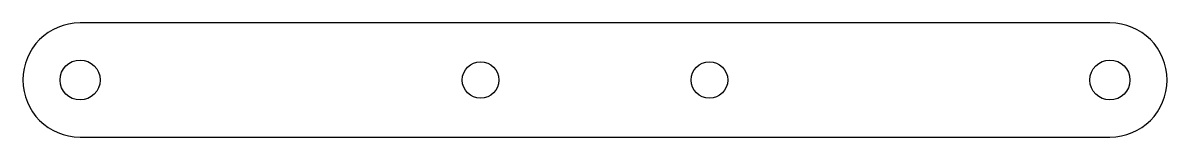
# Model space of a CAD drawing. Header units: millimetres. Extents: x -50 to 50, y -5 to 5.
import ezdxf

# ---------------------------------------------------------------- set-up
doc = ezdxf.new("R2010")
doc.units = ezdxf.units.MM

msp = doc.modelspace()

# ---------------------------------------------------------------- linework, layer by layer
at = {"color": 7, "linetype": 'Continuous', "lineweight": 25}
for p, q in [((45, 5), (-45, 5)), ((-45, -5), (45, -5))]:
    msp.add_line(p, q, dxfattribs=at)
for centre, radius in [((-45, 0), 1.75), ((-10, 0), 1.6), ((10, 0), 1.6), ((45, 0), 1.75)]:
    msp.add_circle(centre, radius, dxfattribs=at)
for centre, start, end in [((-45, 0), 90, 270), ((45, 0), 270, 90)]:
    msp.add_arc(centre, 5, start, end, dxfattribs=at)

doc.saveas('drawing.dxf')
